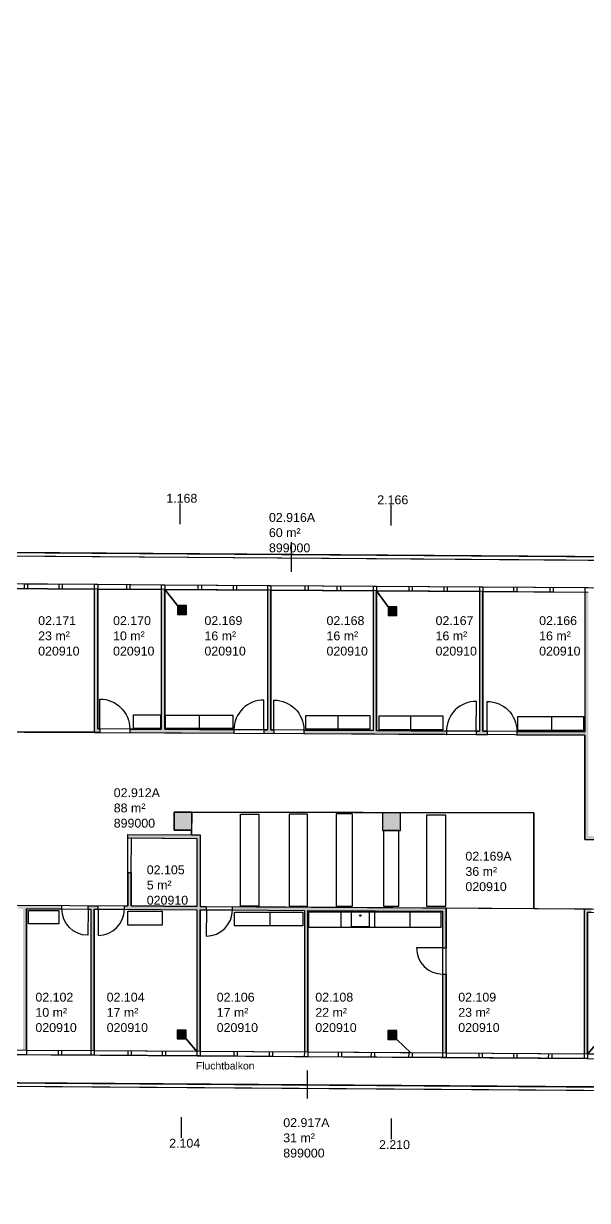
# Model space of a CAD drawing. Header units: metres. Extents: x -1 to 148, y -1 to 108.
# Drawn here: x 79.8 to 98.88, y 30.44 to 70.23 of the extents above; entities that cross this region are included whole.
import ezdxf

# ---------------------------------------------------------------- set-up
doc = ezdxf.new("R2010")
doc.units = ezdxf.units.M
doc.header["$MEASUREMENT"] = 0
doc.layers.get('0').update_dxf_attribs({"linetype": 'CONTINUOUS'})
doc.layers.add('Unchanged', color=8, linetype='CONTINUOUS')
doc.layers.add('Unchanged Layer Off', color=2, linetype='CONTINUOUS')
doc.styles.add('ARIAL', font='arial.ttf')

# ---------------------------------------------------------------- blocks, each defined once
blk = doc.blocks.new('Tuer')
at = {"layer": 'Unchanged'}
blk.add_line((0, 0), (0, 0.82), dxfattribs=at)
blk.add_arc((0, 0), 0.82, 90, 180, dxfattribs=at)
blk = doc.blocks.new('Ausgussbecken')
at = {"layer": 'Unchanged'}
blk.add_lwpolyline([(-0.185, 0), (0.415, 0), (0.415, -0.5), (-0.185, -0.5)], close=True, dxfattribs=at)
at = {"layer": 'Unchanged', "linetype": 'Continuous'}
blk.add_circle((0.115, -0.124), 0.0253, dxfattribs=at)
blk = doc.blocks.new('Raumstempel')
at = {"layer": 'Unchanged', "linetype": 'ByBlock', "style": 'ARIAL'}
for tag, p in [('HOERSAALNUMMER', (0, 1.029)), ('ANZAHL PLAETZE', (0, 0.514)), ('RAUMNUMMER', (0, 0)), ('FLÄCHE', (0, -0.514)), ('INSTITUTSNUMMER1', (0, -1.029)), ('INSTITUTSNUMMER2', (0, -1.543))]:
    blk.add_attdef(tag, p, '', height=0.3, dxfattribs=at)

msp = doc.modelspace()

# ---------------------------------------------------------------- hatches: boundary and pattern name
at = {"layer": 'Unchanged'}
for points in [[(82.309, 51.109), (82.194, 51.109), (82.194, 46.269), (82.384, 46.267), (82.384, 46.382), (82.309, 46.383)], [(86.917, 46.239), (86.918, 46.354), (84.576, 46.369), (84.576, 51.093), (84.461, 51.094), (84.461, 46.369), (83.394, 46.376), (83.394, 46.261)], [(88.168, 51.07), (88.053, 51.07), (88.053, 46.347), (87.928, 46.348), (87.927, 46.233), (88.272, 46.231), (88.273, 46.346), (88.168, 46.346)], [(94.107, 46.195), (94.108, 46.31), (91.74, 46.324), (91.74, 51.046), (91.625, 51.047), (91.625, 46.325), (89.283, 46.339), (89.282, 46.224)], [(95.222, 46.303), (95.118, 46.303), (95.117, 46.188), (95.482, 46.186), (95.482, 46.301), (95.337, 46.302), (95.337, 51.022), (95.222, 51.023)], [(98.789, 46.165), (98.789, 42.644), (103.641, 42.591), (103.642, 42.706), (98.904, 42.757), (98.904, 50.998), (98.789, 50.999), (98.789, 46.28), (96.492, 46.295), (96.492, 46.18)], [(85.315, 50.251), (85.315, 50.551), (85.015, 50.551), (85.015, 50.251)], [(92.434, 50.212), (92.434, 50.512), (92.134, 50.512), (92.134, 50.212)], [(84.892, 43.563), (84.892, 42.963), (85.492, 42.963), (85.492, 43.563)], [(91.949, 43.545), (91.949, 42.945), (92.549, 42.945), (92.549, 43.545)], [(85.66, 35.476), (85.775, 35.475), (85.775, 40.267), (85.986, 40.265), (85.987, 40.38), (85.775, 40.382), (85.775, 42.796), (83.331, 42.811), (83.331, 42.696), (85.66, 42.682), (85.66, 40.382), (83.446, 40.396), (83.446, 41.527), (83.331, 41.527), (83.331, 40.397), (83.214, 40.398), (83.213, 40.283), (85.66, 40.267)], [(86.872, 40.375), (86.871, 40.26), (89.301, 40.245), (89.301, 35.452), (89.416, 35.451), (89.416, 40.244), (93.979, 40.216), (93.979, 38.976), (94.094, 38.976), (94.094, 40.33)], [(98.879, 40.184), (99.011, 40.182), (99.012, 40.297), (98.764, 40.3), (98.764, 35.389), (98.879, 35.388)], [(94.094, 38.091), (93.979, 38.091), (93.979, 35.421), (94.094, 35.42)], [(85.3, 35.901), (85.3, 36.201), (85, 36.201), (85, 35.901)], [(92.426, 35.883), (92.426, 36.183), (92.126, 36.183), (92.126, 35.883)]]:
    msp.add_hatch(color=256, dxfattribs=at).paths.add_polyline_path(points)
h = msp.add_hatch(color=256, dxfattribs=at)
h.paths.add_polyline_path([(82.196, 40.289), (82.328, 40.288), (82.329, 40.403), (81.984, 40.405), (81.983, 40.29), (82.081, 40.29), (82.081, 35.5), (82.196, 35.499)])
h.paths.add_polyline_path([(79.9, 40.303), (81.098, 40.296), (81.099, 40.411), (79.619, 40.42), (79.619, 40.305), (79.785, 40.304), (79.785, 35.515), (79.9, 35.514)])

# ---------------------------------------------------------------- linework, layer by layer
for p, q in [((88.858, 52.693), (88.858, 51.695)), ((76.264, 52.365), (104.79, 52.162)), ((76.379, 52.249), (104.905, 52.046)), ((82.309, 51.259), (77.454, 51.291)), ((82.309, 51.109), (77.454, 51.141)), ((79.817, 51.275), (79.817, 51.125)), ((79.932, 51.274), (79.932, 51.124)), ((80.992, 51.267), (80.991, 51.117)), ((81.107, 51.267), (81.106, 51.117)), ((82.195, 51.259), (82.194, 51.109)), ((82.194, 51.109), (82.194, 46.269)), ((84.576, 51.243), (82.309, 51.259)), ((82.31, 51.259), (82.309, 51.109)), ((82.309, 51.109), (82.309, 46.383)), ((84.576, 51.093), (82.309, 51.109)), ((83.28, 51.252), (83.279, 51.102)), ((83.395, 51.251), (83.394, 51.101)), ((84.462, 51.244), (84.461, 51.094)), ((84.461, 51.094), (84.461, 46.369)), ((84.577, 51.244), (84.576, 51.094)), ((88.168, 51.22), (84.576, 51.243)), ((84.576, 51.093), (84.576, 46.369)), ((88.168, 51.07), (84.576, 51.093)), ((85.703, 51.236), (85.702, 51.086)), ((85.818, 51.235), (85.817, 51.085)), ((86.896, 51.228), (86.895, 51.078)), ((87.011, 51.227), (87.01, 51.077)), ((88.054, 51.22), (88.053, 51.07)), ((88.053, 51.07), (88.053, 46.347)), ((91.74, 51.196), (88.168, 51.22)), ((88.169, 51.22), (88.168, 51.07)), ((88.168, 51.07), (88.168, 46.346)), ((91.74, 51.046), (88.168, 51.07)), ((89.312, 51.212), (89.312, 51.062)), ((89.427, 51.211), (89.427, 51.061)), ((90.405, 51.205), (90.404, 51.054)), ((90.52, 51.204), (90.519, 51.054)), ((91.625, 51.197), (91.625, 51.047)), ((91.625, 51.047), (91.625, 46.325)), ((95.337, 51.172), (91.74, 51.196)), ((91.74, 51.196), (91.74, 51.046)), ((91.74, 51.046), (91.74, 46.324)), ((95.337, 51.022), (91.74, 51.046)), ((92.832, 51.189), (92.831, 51.038)), ((92.947, 51.188), (92.946, 51.038)), ((94.015, 51.181), (94.014, 51.03)), ((94.13, 51.18), (94.129, 51.03)), ((95.223, 51.173), (95.222, 51.023)), ((95.222, 51.023), (95.222, 46.303)), ((98.904, 51.148), (95.337, 51.172)), ((95.338, 51.172), (95.337, 51.022)), ((95.337, 51.022), (95.337, 46.302)), ((98.904, 50.998), (95.337, 51.022)), ((96.378, 51.165), (96.377, 51.015)), ((96.493, 51.164), (96.492, 51.014)), ((97.602, 51.157), (97.601, 51.007)), ((97.717, 51.156), (97.716, 51.006)), ((98.79, 51.149), (98.789, 50.999)), ((98.789, 50.999), (98.789, 46.28)), ((85.744, 46.843), (85.744, 46.393)), ((90.437, 46.835), (90.437, 46.372)), ((92.908, 46.352), (92.908, 46.825)), ((97.677, 46.332), (97.677, 46.803)), ((82.194, 46.269), (82.384, 46.267)), ((82.309, 46.383), (82.384, 46.382)), ((82.384, 46.382), (82.384, 46.267)), ((83.394, 46.376), (83.394, 46.261)), ((83.394, 46.376), (84.461, 46.369)), ((83.394, 46.261), (86.917, 46.239)), ((84.576, 46.369), (86.918, 46.354)), ((86.918, 46.354), (86.917, 46.239)), ((87.928, 46.348), (87.927, 46.233)), ((87.927, 46.233), (88.272, 46.231)), ((87.928, 46.348), (88.053, 46.347)), ((88.168, 46.346), (88.273, 46.346)), ((88.273, 46.346), (88.272, 46.231)), ((89.283, 46.339), (89.282, 46.224)), ((89.282, 46.224), (94.107, 46.195)), ((89.283, 46.339), (91.625, 46.325)), ((91.74, 46.324), (94.108, 46.31)), ((94.108, 46.31), (94.107, 46.195)), ((95.118, 46.303), (95.117, 46.188)), ((95.117, 46.188), (95.482, 46.186)), ((95.118, 46.303), (95.222, 46.303)), ((95.337, 46.302), (95.482, 46.301)), ((95.482, 46.301), (95.482, 46.186)), ((96.492, 46.295), (96.492, 46.18)), ((96.492, 46.295), (98.789, 46.28)), ((96.492, 46.18), (98.789, 46.165)), ((98.789, 46.165), (98.789, 42.644)), ((83.331, 42.811), (85.775, 42.796)), ((83.331, 42.696), (83.331, 42.811)), ((83.331, 42.696), (85.66, 42.682)), ((85.66, 42.682), (85.66, 40.382)), ((85.775, 42.796), (85.775, 40.382)), ((98.789, 42.644), (103.641, 42.591)), ((83.331, 41.527), (83.331, 40.397)), ((83.331, 41.527), (83.446, 41.527)), ((83.446, 41.527), (83.446, 40.396)), ((79.619, 40.42), (81.099, 40.411)), ((79.9, 40.303), (79.9, 35.514)), ((79.9, 40.303), (81.098, 40.296)), ((81.098, 40.296), (81.099, 40.411)), ((81.983, 40.29), (81.984, 40.405)), ((81.983, 40.29), (82.081, 40.29)), ((81.984, 40.405), (82.329, 40.403)), ((82.081, 40.29), (82.081, 35.5)), ((82.196, 40.289), (82.196, 35.499)), ((82.196, 40.289), (82.328, 40.288)), ((82.328, 40.288), (82.329, 40.403)), ((83.213, 40.283), (83.214, 40.398)), ((83.213, 40.283), (85.66, 40.267)), ((83.214, 40.398), (83.331, 40.397)), ((83.446, 40.396), (85.66, 40.382)), ((85.66, 40.267), (85.66, 35.476)), ((85.775, 40.382), (85.987, 40.38)), ((85.775, 40.267), (85.986, 40.265)), ((85.775, 40.267), (85.775, 35.475)), ((85.986, 40.265), (85.987, 40.38)), ((86.871, 40.26), (86.872, 40.375)), ((86.871, 40.26), (89.301, 40.245)), ((86.872, 40.375), (94.094, 40.33)), ((88.135, 40.191), (88.135, 39.726)), ((89.301, 40.245), (89.301, 35.452)), ((89.416, 40.244), (89.416, 35.451)), ((89.416, 40.244), (93.979, 40.216)), ((90.544, 39.666), (90.544, 40.196)), ((91.684, 39.666), (91.684, 40.196)), ((92.875, 39.666), (92.875, 40.196)), ((93.979, 40.216), (93.979, 38.976)), ((94.094, 40.33), (94.094, 38.976)), ((98.764, 40.3), (98.764, 35.389)), ((98.764, 40.3), (99.012, 40.297)), ((98.879, 40.184), (98.879, 35.388)), ((93.979, 38.976), (94.094, 38.976)), ((93.979, 38.091), (94.094, 38.091)), ((93.979, 38.091), (93.979, 35.421)), ((94.094, 38.091), (94.094, 35.42)), ((79.9, 35.514), (77.427, 35.531)), ((79.9, 35.514), (79.899, 35.364)), ((82.196, 35.499), (79.9, 35.514)), ((80.97, 35.507), (80.969, 35.357)), ((81.085, 35.507), (81.084, 35.357)), ((82.081, 35.5), (82.08, 35.35)), ((82.196, 35.499), (82.195, 35.349)), ((85.775, 35.475), (82.196, 35.499)), ((83.327, 35.492), (83.326, 35.342)), ((83.442, 35.491), (83.441, 35.341)), ((84.487, 35.484), (84.486, 35.334)), ((84.602, 35.483), (84.601, 35.333)), ((85.66, 35.476), (85.659, 35.326)), ((85.775, 35.475), (85.774, 35.325)), ((89.416, 35.451), (85.775, 35.475)), ((86.918, 35.468), (86.917, 35.318)), ((87.033, 35.467), (87.032, 35.317)), ((88.109, 35.46), (88.108, 35.31)), ((88.224, 35.459), (88.223, 35.309)), ((89.301, 35.452), (89.3, 35.302)), ((89.416, 35.451), (89.415, 35.301)), ((94.094, 35.42), (89.416, 35.451)), ((90.445, 35.444), (90.444, 35.294)), ((90.56, 35.443), (90.559, 35.293)), ((91.556, 35.437), (91.555, 35.287)), ((91.671, 35.436), (91.67, 35.286)), ((92.83, 35.428), (92.829, 35.278)), ((92.945, 35.428), (92.944, 35.278)), ((93.979, 35.421), (93.978, 35.271)), ((94.094, 35.42), (94.093, 35.27)), ((98.879, 35.388), (94.094, 35.42)), ((95.205, 35.413), (95.204, 35.263)), ((95.32, 35.412), (95.319, 35.262)), ((79.9, 35.364), (77.427, 35.381)), ((82.196, 35.349), (79.9, 35.364)), ((85.775, 35.325), (82.196, 35.349)), ((89.416, 35.301), (85.775, 35.325)), ((94.094, 35.27), (89.416, 35.301)), ((98.879, 35.238), (94.094, 35.27)), ((96.376, 35.405), (96.375, 35.255)), ((96.491, 35.404), (96.49, 35.254)), ((97.555, 35.397), (97.554, 35.247)), ((97.67, 35.396), (97.669, 35.246)), ((98.764, 35.389), (98.763, 35.239)), ((98.879, 35.388), (98.878, 35.238)), ((102.453, 35.364), (98.879, 35.388)), ((89.404, 33.89), (89.404, 34.834)), ((76.295, 34.324), (106.767, 34.108)), ((76.41, 34.438), (107.168, 34.22))]:
    msp.add_line(p, q, dxfattribs=at)
at = {"layer": 'Unchanged', "ltscale": 0.01}
msp.add_line((82.194, 46.269), (77.454, 46.269), dxfattribs=at)
at = {"layer": 'Unchanged'}
for points in [[(85.015, 50.251), (85.315, 50.251), (85.315, 50.551), (85.015, 50.551)], [(92.134, 50.212), (92.434, 50.212), (92.434, 50.512), (92.134, 50.512)], [(83.519, 46.854), (84.437, 46.854), (84.437, 46.397), (83.519, 46.397)], [(84.607, 46.843), (86.881, 46.843), (86.881, 46.393), (84.607, 46.393)], [(91.52, 46.372), (89.354, 46.372), (89.354, 46.835), (91.52, 46.835)], [(93.988, 46.352), (91.828, 46.352), (91.828, 46.825), (93.988, 46.825)], [(98.74, 46.332), (96.522, 46.332), (96.522, 46.803), (98.74, 46.803)], [(84.892, 42.963), (85.492, 42.963), (85.492, 43.563), (84.892, 43.563)], [(87.762, 40.384), (87.14, 40.384), (87.14, 43.497), (87.762, 43.497)], [(88.786, 40.384), (89.405, 40.384), (89.405, 43.497), (88.786, 43.497)], [(90.378, 40.384), (90.929, 40.384), (90.929, 43.508), (90.378, 43.508)], [(91.949, 42.945), (92.549, 42.945), (92.549, 43.545), (91.949, 43.545)], [(93.435, 40.384), (94.082, 40.384), (94.082, 43.464), (93.435, 43.464)], [(91.981, 40.384), (92.496, 40.384), (92.496, 42.945), (91.981, 42.945)], [(80.992, 39.796), (79.965, 39.796), (79.965, 40.245), (80.992, 40.245)], [(84.489, 39.749), (83.334, 39.749), (83.334, 40.218), (84.489, 40.218)], [(89.252, 39.726), (86.936, 39.726), (86.936, 40.191), (89.252, 40.191)], [(93.918, 39.666), (89.45, 39.666), (89.45, 40.196), (93.918, 40.196)], [(85, 35.901), (85.3, 35.901), (85.3, 36.201), (85, 36.201)], [(92.126, 35.883), (92.426, 35.883), (92.426, 36.183), (92.126, 36.183)]]:
    msp.add_lwpolyline(points, close=True, dxfattribs=at)
at = {"layer": 'Unchanged Layer Off', "ltscale": 0.025}
for p, q in [((85.084, 54.002), (85.084, 53.302)), ((92.221, 53.952), (92.221, 53.252)), ((85.148, 32.561), (85.148, 33.261)), ((85.148, 32.561), (85.148, 33.261)), ((92.246, 32.511), (92.246, 33.211)), ((92.246, 32.511), (92.246, 33.211))]:
    msp.add_line(p, q, dxfattribs=at)
at = {"layer": 'Unchanged Layer Off'}
msp.add_line((97.066, 40.315), (97.066, 43.365), dxfattribs=at)
at = {"layer": 'Unchanged Layer Off', "flags": 128}
for points in [[(104.825, 80.921), (104.79, 52.162), (76.264, 52.365)], [(76.379, 52.249), (104.905, 52.046), (104.94, 80.806), (107.302, 80.802), (107.302, 79.768), (105.966, 79.776), (105.902, 51.102), (105.858, 51.102), (98.904, 51.148), (98.789, 51.149), (95.337, 51.172), (95.222, 51.173), (91.74, 51.196), (91.625, 51.197), (88.168, 51.22), (88.053, 51.22), (84.576, 51.243), (84.461, 51.244), (82.309, 51.259), (82.194, 51.259), (77.454, 51.291)], [(76.295, 34.324), (106.767, 34.108), (106.601, 33.916), (106.601, 30.65), (106.712, 30.462), (104.798, 30.462), (104.798, 12.252), (122.604, 12.252), (122.604, 30.234), (121.51, 30.234), (121.828, 30.615), (121.828, 33.668), (121.47, 34.054), (122.685, 34.054), (122.685, 62.724), (144.282, 62.611)]]:
    msp.add_lwpolyline(points, dxfattribs=at)
for points in [[(77.454, 46.269), (77.454, 51.141), (77.8, 50.584), (77.8, 50.284), (78.1, 50.284), (78.1, 50.584), (77.8, 50.584), (77.454, 51.141), (82.194, 51.109), (82.194, 46.269)], [(82.309, 51.109), (84.461, 51.094), (84.461, 46.369), (83.394, 46.376), (82.384, 46.382), (82.309, 46.383), (82.309, 51.109)], [(84.576, 51.093), (85.015, 50.551), (85.015, 50.251), (85.315, 50.251), (85.315, 50.551), (85.015, 50.551), (84.576, 51.093), (88.053, 51.07), (88.053, 46.347), (87.928, 46.348), (86.918, 46.354), (84.576, 46.369)], [(88.168, 51.07), (91.625, 51.047), (91.625, 46.325), (89.283, 46.339), (88.273, 46.346), (88.168, 46.346), (88.168, 51.07)], [(91.74, 51.046), (92.134, 50.512), (92.134, 50.212), (92.434, 50.212), (92.434, 50.512), (92.134, 50.512), (91.74, 51.046), (95.222, 51.023), (95.222, 46.303), (95.118, 46.303), (94.108, 46.31), (91.74, 46.324)], [(95.337, 51.022), (98.789, 50.999), (98.789, 46.28), (96.492, 46.295), (95.482, 46.301), (95.337, 46.302), (95.337, 51.022)], [(77.801, 43.412), (77.801, 43.112), (78.101, 43.112), (78.101, 43.412), (77.801, 43.412), (77.454, 42.633), (77.441, 40.434), (83.331, 40.397), (83.331, 42.811), (85.488, 42.798), (85.488, 42.963), (84.892, 42.963), (84.892, 43.563), (97.066, 43.545), (97.066, 40.315), (101.189, 40.274), (101.215, 42.617), (98.789, 42.644), (98.789, 46.165), (77.454, 46.269), (77.454, 42.633)], [(85.492, 43.563), (85.488, 42.798), (85.775, 42.796), (85.775, 40.382), (97.066, 40.315), (97.066, 43.545)], [(83.446, 40.396), (83.446, 41.527), (83.453, 42.695), (85.66, 42.682), (85.66, 40.382), (83.446, 40.396)], [(79.9, 40.303), (81.098, 40.296), (81.983, 40.29), (82.081, 40.29), (82.081, 35.5), (79.9, 35.514), (79.9, 40.303)], [(82.196, 40.289), (83.213, 40.283), (85.66, 40.267), (85.66, 35.476), (85.3, 35.901), (85.3, 36.201), (85, 36.201), (85, 35.901), (85.3, 35.901), (85.66, 35.476), (82.196, 35.499), (82.196, 40.289)], [(85.775, 40.267), (85.986, 40.265), (86.871, 40.26), (89.301, 40.245), (89.301, 35.452), (85.775, 35.475), (85.775, 40.267)], [(89.416, 40.244), (93.979, 40.216), (93.979, 38.976), (93.979, 35.421), (92.9, 35.428), (92.426, 35.883), (92.426, 36.183), (92.126, 36.183), (92.126, 35.883), (92.426, 35.883), (92.9, 35.428), (89.416, 35.451), (89.416, 40.244)], [(94.094, 40.33), (98.764, 40.3), (98.764, 35.389), (94.094, 35.42), (94.094, 38.091), (94.094, 38.976), (94.094, 40.33)], [(98.879, 40.184), (99.011, 40.182), (99.896, 40.173), (102.338, 40.146), (102.338, 35.365), (98.879, 35.388), (99.224, 35.795), (99.524, 35.795), (99.524, 36.095), (99.224, 36.095), (99.224, 35.795), (98.879, 35.388), (98.879, 40.184)], [(76.41, 36.665), (77.312, 36.665), (77.312, 35.382), (77.427, 35.381), (107.094, 35.183), (107.168, 35.183), (107.168, 34.22), (76.41, 34.438), (76.41, 36.665)]]:
    msp.add_lwpolyline(points, close=True, dxfattribs=at)

# ---------------------------------------------------------------- block references
ref = msp.add_blockref('Raumstempel', (88.103, 53.895))
ref.add_attrib('RAUMNUMMER', '02.916A', (88.103, 53.38), dxfattribs={"layer": 'Unchanged', "color": 7, "height": 0.3, "style": 'ARIAL'})
ref.add_attrib('FLÄCHE_NGF', '60 m²', (88.103, 52.866), dxfattribs={"layer": 'Unchanged', "color": 7, "height": 0.3, "style": 'ARIAL'})
ref.add_attrib('NUTZER_1', '899000', (88.103, 52.352), dxfattribs={"layer": 'Unchanged', "color": 7, "height": 0.3, "style": 'ARIAL'})
ref = msp.add_blockref('Raumstempel', (80.297, 50.405))
ref.add_attrib('RAUMNUMMER', '02.171', (80.297, 49.891), dxfattribs={"layer": 'Unchanged', "color": 7, "height": 0.3, "style": 'ARIAL'})
ref.add_attrib('FLÄCHE_NGF', '23 m²', (80.297, 49.377), dxfattribs={"layer": 'Unchanged', "color": 7, "height": 0.3, "style": 'ARIAL'})
ref.add_attrib('NUTZER_1', '020910', (80.297, 48.862), dxfattribs={"layer": 'Unchanged', "color": 7, "height": 0.3, "style": 'ARIAL'})
ref = msp.add_blockref('Raumstempel', (82.83, 50.405))
ref.add_attrib('RAUMNUMMER', '02.170', (82.83, 49.891), dxfattribs={"layer": 'Unchanged', "color": 7, "height": 0.3, "style": 'ARIAL'})
ref.add_attrib('FLÄCHE_NGF', '10 m²', (82.83, 49.377), dxfattribs={"layer": 'Unchanged', "color": 7, "height": 0.3, "style": 'ARIAL'})
ref.add_attrib('NUTZER_1', '020910', (82.83, 48.862), dxfattribs={"layer": 'Unchanged', "color": 7, "height": 0.3, "style": 'ARIAL'})
ref = msp.add_blockref('Raumstempel', (85.922, 50.405))
ref.add_attrib('RAUMNUMMER', '02.169', (85.922, 49.891), dxfattribs={"layer": 'Unchanged', "color": 7, "height": 0.3, "style": 'ARIAL'})
ref.add_attrib('FLÄCHE_NGF', '16 m²', (85.922, 49.377), dxfattribs={"layer": 'Unchanged', "color": 7, "height": 0.3, "style": 'ARIAL'})
ref.add_attrib('NUTZER_1', '020910', (85.922, 48.862), dxfattribs={"layer": 'Unchanged', "color": 7, "height": 0.3, "style": 'ARIAL'})
ref = msp.add_blockref('Raumstempel', (90.051, 50.405))
ref.add_attrib('RAUMNUMMER', '02.168', (90.051, 49.891), dxfattribs={"layer": 'Unchanged', "color": 7, "height": 0.3, "style": 'ARIAL'})
ref.add_attrib('FLÄCHE_NGF', '16 m²', (90.051, 49.377), dxfattribs={"layer": 'Unchanged', "color": 7, "height": 0.3, "style": 'ARIAL'})
ref.add_attrib('NUTZER_1', '020910', (90.051, 48.862), dxfattribs={"layer": 'Unchanged', "color": 7, "height": 0.3, "style": 'ARIAL'})
ref = msp.add_blockref('Raumstempel', (93.74, 50.405))
ref.add_attrib('RAUMNUMMER', '02.167', (93.74, 49.891), dxfattribs={"layer": 'Unchanged', "color": 7, "height": 0.3, "style": 'ARIAL'})
ref.add_attrib('FLÄCHE_NGF', '16 m²', (93.74, 49.377), dxfattribs={"layer": 'Unchanged', "color": 7, "height": 0.3, "style": 'ARIAL'})
ref.add_attrib('NUTZER_1', '020910', (93.74, 48.862), dxfattribs={"layer": 'Unchanged', "color": 7, "height": 0.3, "style": 'ARIAL'})
ref = msp.add_blockref('Raumstempel', (97.244, 50.405))
ref.add_attrib('RAUMNUMMER', '02.166', (97.244, 49.891), dxfattribs={"layer": 'Unchanged', "color": 7, "height": 0.3, "style": 'ARIAL'})
ref.add_attrib('FLÄCHE_NGF', '16 m²', (97.244, 49.377), dxfattribs={"layer": 'Unchanged', "color": 7, "height": 0.3, "style": 'ARIAL'})
ref.add_attrib('NUTZER_1', '020910', (97.244, 48.862), dxfattribs={"layer": 'Unchanged', "color": 7, "height": 0.3, "style": 'ARIAL'})
for p, xscale, yscale, zscale, rotation in [((82.384, 46.382), -1.231707317073273, 1.23170731707328, 1.23170731707328, 359.9999999999985), ((87.928, 46.348), 1.231707317073273, 1.231707317073273, 1.231707317073273, 359.6439095019126), ((88.273, 46.346), -1.231707317073273, 1.23170731707328, 1.23170731707328, 359.9999999999985), ((95.118, 46.303), 1.231707317073273, 1.231707317073273, 1.231707317073273, 359.6439095019126), ((95.482, 46.301), -1.231707317073273, 1.23170731707328, 1.23170731707328, 359.9999999999985), ((81.983, 40.29), -1.079268292682997, 1.079268292683018, 1.079268292683016, 179.6439095019137), ((82.328, 40.288), 1.079268292682997, 1.079268292682997, 1.079268292682997, 179.6439095019147), ((85.986, 40.265), 1.079268292682997, 1.079268292682997, 1.079268292682997, 179.6439095019147), ((93.979, 38.976), 1.079268292682997, 1.079268292682997, 1.079268292682997, 89.999999999999)]:
    msp.add_blockref('Tuer', p, dxfattribs=dict(xscale=xscale, yscale=yscale, zscale=zscale, rotation=rotation))
ref = msp.add_blockref('Raumstempel', (82.853, 44.588))
ref.add_attrib('RAUMNUMMER', '02.912A', (82.853, 44.074), dxfattribs={"layer": 'Unchanged', "color": 7, "height": 0.3, "style": 'ARIAL'})
ref.add_attrib('FLÄCHE_NGF', '88 m²', (82.853, 43.559), dxfattribs={"layer": 'Unchanged', "color": 7, "height": 0.3, "style": 'ARIAL'})
ref.add_attrib('NUTZER_1', '899000', (82.853, 43.045), dxfattribs={"layer": 'Unchanged', "color": 7, "height": 0.3, "style": 'ARIAL'})
ref = msp.add_blockref('Raumstempel', (94.75, 42.442))
ref.add_attrib('RAUMNUMMER', '02.169A', (94.75, 41.928), dxfattribs={"layer": 'Unchanged', "color": 7, "height": 0.3, "style": 'ARIAL'})
ref.add_attrib('FLÄCHE_NGF', '36 m²', (94.75, 41.413), dxfattribs={"layer": 'Unchanged', "color": 7, "height": 0.3, "style": 'ARIAL'})
ref.add_attrib('NUTZER_1', '020910', (94.75, 40.899), dxfattribs={"layer": 'Unchanged', "color": 7, "height": 0.3, "style": 'ARIAL'})
ref = msp.add_blockref('Raumstempel', (83.971, 41.983))
ref.add_attrib('RAUMNUMMER', '02.105', (83.971, 41.468), dxfattribs={"layer": 'Unchanged', "color": 7, "height": 0.3, "style": 'ARIAL'})
ref.add_attrib('FLÄCHE_NGF', '5 m²', (83.971, 40.954), dxfattribs={"layer": 'Unchanged', "color": 7, "height": 0.3, "style": 'ARIAL'})
ref.add_attrib('NUTZER_1', '020910', (83.971, 40.44), dxfattribs={"layer": 'Unchanged', "color": 7, "height": 0.3, "style": 'ARIAL'})
msp.add_blockref('Ausgussbecken', (91.081, 40.196))
ref = msp.add_blockref('Raumstempel', (80.203, 37.678))
ref.add_attrib('RAUMNUMMER', '02.102', (80.203, 37.163), dxfattribs={"layer": 'Unchanged', "color": 7, "height": 0.3, "style": 'ARIAL'})
ref.add_attrib('FLÄCHE_NGF', '10 m²', (80.203, 36.649), dxfattribs={"layer": 'Unchanged', "color": 7, "height": 0.3, "style": 'ARIAL'})
ref.add_attrib('NUTZER_1', '020910', (80.203, 36.135), dxfattribs={"layer": 'Unchanged', "color": 7, "height": 0.3, "style": 'ARIAL'})
ref = msp.add_blockref('Raumstempel', (82.613, 37.678))
ref.add_attrib('RAUMNUMMER', '02.104', (82.613, 37.163), dxfattribs={"layer": 'Unchanged', "color": 7, "height": 0.3, "style": 'ARIAL'})
ref.add_attrib('FLÄCHE_NGF', '17 m²', (82.613, 36.649), dxfattribs={"layer": 'Unchanged', "color": 7, "height": 0.3, "style": 'ARIAL'})
ref.add_attrib('NUTZER_1', '020910', (82.613, 36.135), dxfattribs={"layer": 'Unchanged', "color": 7, "height": 0.3, "style": 'ARIAL'})
ref = msp.add_blockref('Raumstempel', (86.336, 37.678))
ref.add_attrib('RAUMNUMMER', '02.106', (86.336, 37.163), dxfattribs={"layer": 'Unchanged', "color": 7, "height": 0.3, "style": 'ARIAL'})
ref.add_attrib('FLÄCHE_NGF', '17 m²', (86.336, 36.649), dxfattribs={"layer": 'Unchanged', "color": 7, "height": 0.3, "style": 'ARIAL'})
ref.add_attrib('NUTZER_1', '020910', (86.336, 36.135), dxfattribs={"layer": 'Unchanged', "color": 7, "height": 0.3, "style": 'ARIAL'})
ref = msp.add_blockref('Raumstempel', (89.672, 37.678))
ref.add_attrib('RAUMNUMMER', '02.108', (89.672, 37.163), dxfattribs={"layer": 'Unchanged', "color": 7, "height": 0.3, "style": 'ARIAL'})
ref.add_attrib('FLÄCHE_NGF', '22 m²', (89.672, 36.649), dxfattribs={"layer": 'Unchanged', "color": 7, "height": 0.3, "style": 'ARIAL'})
ref.add_attrib('NUTZER_1', '020910', (89.672, 36.135), dxfattribs={"layer": 'Unchanged', "color": 7, "height": 0.3, "style": 'ARIAL'})
ref = msp.add_blockref('Raumstempel', (94.508, 37.678))
ref.add_attrib('RAUMNUMMER', '02.109', (94.508, 37.163), dxfattribs={"layer": 'Unchanged', "color": 7, "height": 0.3, "style": 'ARIAL'})
ref.add_attrib('FLÄCHE_NGF', '23 m²', (94.508, 36.649), dxfattribs={"layer": 'Unchanged', "color": 7, "height": 0.3, "style": 'ARIAL'})
ref.add_attrib('NUTZER_1', '020910', (94.508, 36.135), dxfattribs={"layer": 'Unchanged', "color": 7, "height": 0.3, "style": 'ARIAL'})
ref = msp.add_blockref('Raumstempel', (88.588, 33.436))
ref.add_attrib('RAUMNUMMER', '02.917A', (88.588, 32.921), dxfattribs={"layer": 'Unchanged', "color": 7, "height": 0.3, "style": 'ARIAL'})
ref.add_attrib('FLÄCHE_NGF', '31 m²', (88.588, 32.407), dxfattribs={"layer": 'Unchanged', "color": 7, "height": 0.3, "style": 'ARIAL'})
ref.add_attrib('NUTZER_1', '899000', (88.588, 31.893), dxfattribs={"layer": 'Unchanged', "color": 7, "height": 0.3, "style": 'ARIAL'})

# ---------------------------------------------------------------- texts
at = {"layer": 'Unchanged', "style": 'ARIAL'}
msp.add_text('Fluchtbalkon ', height=0.25, dxfattribs=at).set_placement((85.634, 34.868))
at = {"layer": 'Unchanged Layer Off', "linetype": 'Continuous', "char_height": 0.3, "width": 1.4607, "attachment_point": 1, "style": 'ARIAL'}
for s, insert in [('1.168', (84.631, 54.328)), ('2.166', (91.768, 54.277)), ('2.104', (84.729, 32.527)), ('2.210', (91.826, 32.477))]:
    msp.add_mtext(s, dxfattribs=dict(at, insert=insert))

doc.saveas('drawing.dxf')
